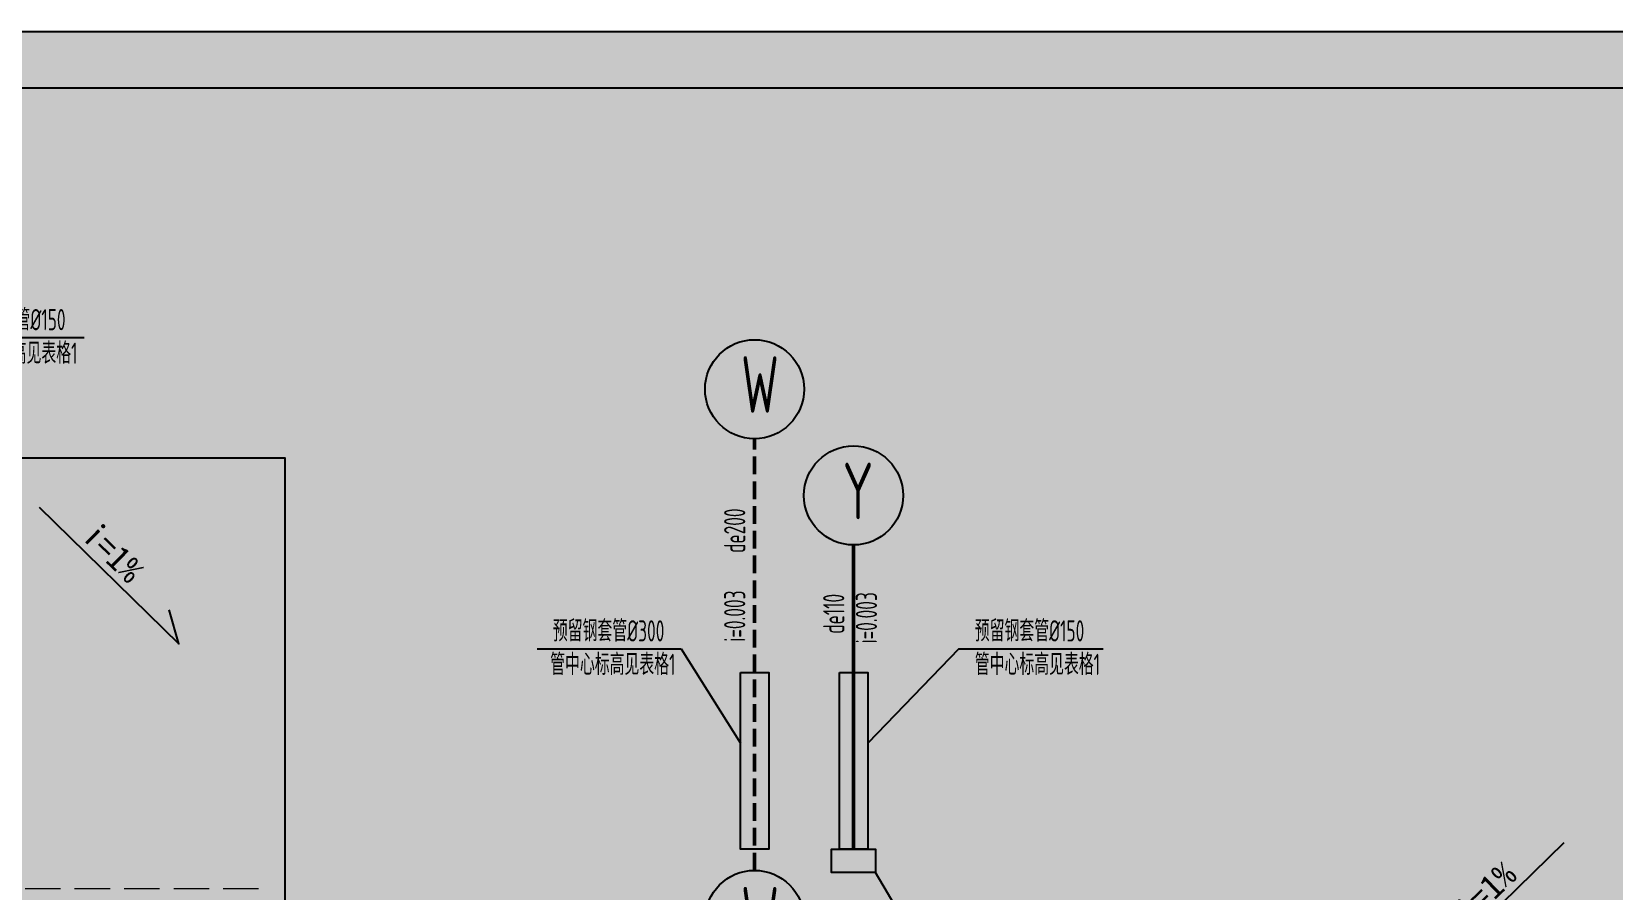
# Model space of a CAD drawing. Header units: inches. Extents: x 143994 to 247866, y 243815 to 272761.
# Drawn here: x 163197 to 174376, y 264745 to 270815 of the extents above; entities that cross this region are included whole.
import ezdxf
from ezdxf.enums import TextEntityAlignment as Align

# ---------------------------------------------------------------- set-up
doc = ezdxf.new("R2010")
doc.units = ezdxf.units.IN
doc.header["$LTSCALE"] = 1000
doc.header["$MEASUREMENT"] = 0
doc.linetypes.add('DASH', pattern=[0.35, 0.25, -0.1])
doc.layers.get('DEFPOINTS').update_dxf_attribs({"color": 62})
for name, color, linetype in [('0-dim', 90, 'Continuous'), ('0-fm', 30, 'Continuous'), ('0-word', 131, 'Continuous'), ('0-建筑1F', 127, 'Continuous'), ('00污水标注', 130, 'Continuous'), ('00雨水标注', 3, 'Continuous'), ('00雨水管件', 64, 'Continuous')]:
    doc.layers.add(name, color=color, linetype=linetype)
for name, color, linetype, lineweight in [('00污水管', 120, 'DASH', 50), ('00雨水管', 60, 'Continuous', 50), ('散水线', 8, 'Continuous', 15)]:
    doc.layers.add(name, color=color, linetype=linetype, lineweight=lineweight)
doc.styles.add('ECADI', font='hzs.shx', dxfattribs={"width": 0.7, "bigfont": 'hztxt.shx'})
doc.styles.add('HS2', font='')
doc.styles.get("Standard").update_dxf_attribs({"font": 'arial.ttf'})
doc.styles.get('HS2').set_extended_font_data('SimHei')
doc.linetypes.add('Y_WATER_SUPPLY', pattern='A,3,-0.2,["Y",Standard,S=0.2,R=0,X=-0.1,Y=-0.05],-0.2', length=3.4)

# ---------------------------------------------------------------- blocks, each defined once
blk = doc.blocks.new('污水检查井')
at = {"layer": '00污水标注'}
blk.add_circle((-1841099.8, -241691.9), 300, dxfattribs=at)
at = {"layer": '00污水标注', "style": 'ECADI', "width": 0.7}
blk.add_text('W', height=342.9, dxfattribs=at).set_placement((-1841180.9, -241834.5))
blk = doc.blocks.new('雨水检查井2')
at = {"layer": '00雨水标注'}
blk.add_circle((-1873308.4, -252604.8), 300, dxfattribs=at)
at = {"layer": '00雨水标注', "style": 'ECADI', "width": 0.7}
blk.add_text('Y', height=342.9, dxfattribs=at).set_placement((-1873372.9, -252748.9))
blk = doc.blocks.new('QWQW8EF')
at = {"layer": '00污水标注', "color": 1}
for p, q in [((643481, -492929), (644500, -492929)), ((647700, -495129), (648718, -495129)), ((648718, -495129), (649137, -495795)), ((650681, -495129), (650037, -495795)), ((650681, -495129), (651700, -495129))]:
    blk.add_line(p, q, dxfattribs=at)
for points in [[(649137, -495295), (649337, -495295), (649337, -496545), (649137, -496545)], [(649837, -495295), (650037, -495295), (650037, -496545), (649837, -496545)]]:
    blk.add_lwpolyline(points, close=True, dxfattribs=at)
at = {"layer": '00污水管', "ltscale": 0.5}
blk.add_line((649237, -496695), (649237, -493644), dxfattribs=at)
at = {"layer": '00雨水标注'}
blk.add_line((650358, -497158), (650092, -496710), dxfattribs=at)
at = {"layer": '00雨水管', "linetype": 'Y_WATER_SUPPLY', "ltscale": 0.5}
blk.add_line((649937, -496545), (649937, -494395), dxfattribs=at)
at = {"layer": '00雨水管件'}
blk.add_lwpolyline([(650092, -496710), (649781, -496710), (649781, -496545), (650092, -496545)], close=True, dxfattribs=at)
at = {"layer": '00污水标注', "xscale": 1.166666666666667, "yscale": 1.166666666666667, "zscale": 1.166666666666667}
for p in [(2797187, -211320), (2797187, -215071)]:
    blk.add_blockref('污水检查井', p, dxfattribs=at)
at = {"layer": '00雨水标注', "xscale": 1.166666666666667, "yscale": 1.166666666666667, "zscale": 1.166666666666667}
blk.add_blockref('雨水检查井2', (2835463, -199339), dxfattribs=at)
at = {"layer": '00污水标注', "color": 1, "style": 'ECADI', "width": 0.7}
for s, p in [('预留钢套管%%C150', (643594, -492877)), ('管中心标高见表格1', (643567, -493114)), ('预留钢套管%%C300', (647812, -495077)), ('预留钢套管%%C150', (650794, -495077)), ('管中心标高见表格1', (647793, -495314)), ('管中心标高见表格1', (650794, -495314))]:
    blk.add_text(s, height=150, dxfattribs=at).set_placement(p)
at = {"layer": '00污水标注', "style": 'ECADI', "width": 0.7}
for s, p in [('de200', (649172, -494451)), ('i=0.003', (649172, -495079))]:
    blk.add_text(s, height=150, rotation=90, dxfattribs=at).set_placement(p)
at = {"layer": '00雨水标注', "style": 'ECADI', "width": 0.7}
for s, p in [('de110', (649872, -495022)), ('i=0.003', (650103, -495091))]:
    blk.add_text(s, height=150, rotation=90, dxfattribs=at).set_placement(p)
blk = doc.blocks.new('SLOP MARK')
at = {"layer": '0-dim', "color": 4}
blk.add_lwpolyline([(-13.8, 0), (13.8, 0), (9.47, 2.5)], dxfattribs=at)
at = {"layer": '0-word', "style": 'HS2', "flags": 4}
blk.add_attdef('i=1%', text='', height=3.5, dxfattribs=at).set_placement((-1.9, 1), align=Align.CENTER)
blk = doc.blocks.new('A$C0DD370A0')
at = {"layer": '0-fm'}
ref = blk.add_blockref('SLOP MARK', (-17842, 20574), dxfattribs=dict(at, xscale=50, yscale=50, zscale=50, rotation=315.594088245056))
ref.add_attrib('i=1%', 'i=1%', dxfattribs={"layer": '0-word', "height": 175, "rotation": 315.5941, "style": 'HS2'}).set_placement((-17875, 20676), align=Align.CENTER)
ref = blk.add_blockref('SLOP MARK', (-8054, 18201), dxfattribs=dict(at, xscale=-50.00000000000001, yscale=50.00000000000001, zscale=50, rotation=44.40591175494396))
ref.add_attrib('i=1%', 'i=1%', dxfattribs={"layer": '0-word', "height": 175, "rotation": 44.4059, "style": 'HS2'}).set_placement((-8052, 18274), align=Align.CENTER)
blk = doc.blocks.new('144')
at = {"layer": '散水线', "color": 127, "linetype": 'DASH'}
blk.add_line((645762, -375430), (639937, -375430), dxfattribs=at)

msp = doc.modelspace()

# ---------------------------------------------------------------- hatches: boundary and pattern name
at = {"layer": 'DEFPOINTS'}
h = msp.add_hatch(dxfattribs=at)
h.set_pattern_fill('ANSI31', color=250)
h.set_pattern_definition([(45, (-65482.5842, -4e-05), (-1.122532015, 1.122532015), [])])
h.paths.add_polyline_path([(182383.45, 243814.78), (157803.44, 243814.78), (157803.44, 270814.78), (182383.45, 270814.78)])

# ---------------------------------------------------------------- linework, layer by layer
at = {"layer": 'DEFPOINTS', "linetype": 'ByBlock'}
for points in [[(147283.45, 270814.78), (182383.45, 270814.78), (182383.45, 243814.78), (147283.45, 243814.78)], [(147633.45, 244814.78), (182033.45, 244814.78), (182033.45, 270414.78), (147633.45, 270414.78)]]:
    msp.add_lwpolyline(points, close=True, dxfattribs=at)
at = {"layer": 'DEFPOINTS'}
msp.add_lwpolyline([(182383.45, 243814.78), (157803.44, 243814.78), (157803.44, 270814.78), (182383.45, 270814.78)], close=True, dxfattribs=at)
msp.add_lwpolyline([(159875.62, 267801.1), (164985.57, 267801.1), (164985.57, 264126.1), (163755.62, 264126.1), (163755.62, 264226.1), (163735.62, 264226.1), (163735.62, 263946.1), (163215.62, 263946.1), (163215.62, 264066.1), (163155.62, 264066.1)], dxfattribs=at)

# ---------------------------------------------------------------- block references
msp.add_blockref('QWQW8EF', (-480931.31, 761580.81))
at = {"layer": '0-建筑1F'}
msp.add_blockref('144', (-480961.31, 640186.38), dxfattribs=at)
at = {"layer": 'DEFPOINTS'}
msp.add_blockref('A$C0DD370A0', (181585.61, 246396.11), dxfattribs=at)

doc.saveas('drawing.dxf')
